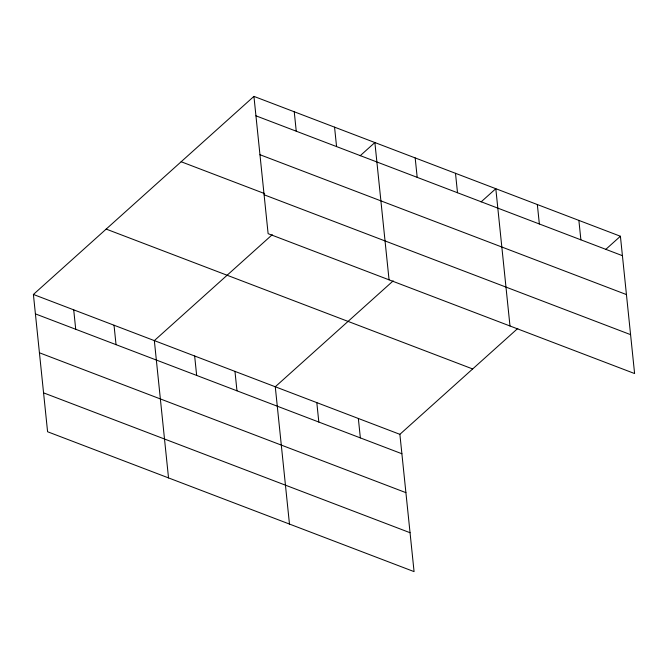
<?xml version="1.0" encoding="UTF-8"?>
<svg xmlns="http://www.w3.org/2000/svg" width="668" height="668" viewBox="0 0 668 668"><rect width="100%" height="100%" fill="white"/><g stroke="black" fill="none" stroke-linecap="round" stroke-linejoin="round"><path stroke-width="1" d="M517.8 328.414L399.881 434.325L414.068 571.616L47.587 431.753L33.4 294.454L253.932 96.384L620.413 236.247L634.6 373.546L268.118 233.675L253.932 96.384M272.252 234.702L154.341 340.613L168.528 477.912M360.161 155.753L374.873 142.534L389.06 279.834M393.193 280.861L275.274 386.772L289.469 524.063M481.102 201.903L495.806 188.693L509.993 325.992M605.701 249.456L620.413 236.247M255.936 115.814L622.417 255.677M259.961 154.709L626.442 294.571M181.153 161.748L264.662 193.62M264.102 194.78L630.584 334.643M106.179 229.091L472.66 368.953M33.4 294.454L399.881 434.325M35.404 313.885L401.885 453.747M39.429 352.779L405.91 492.65M43.57 392.859L410.052 532.722M578.88 220.398L580.884 239.82M537.339 204.542L539.352 223.972M455.493 173.304L457.505 192.735M415.179 157.924L417.191 177.354M334.559 127.154L336.563 146.584M358.349 418.469L360.353 437.899M294.246 111.765L296.25 131.195M316.816 402.62L318.82 422.051M234.969 371.383L236.973 390.813M194.655 356.002L196.659 375.424M114.028 325.224L116.032 344.655M73.714 309.843L75.718 329.274"/></g></svg>
